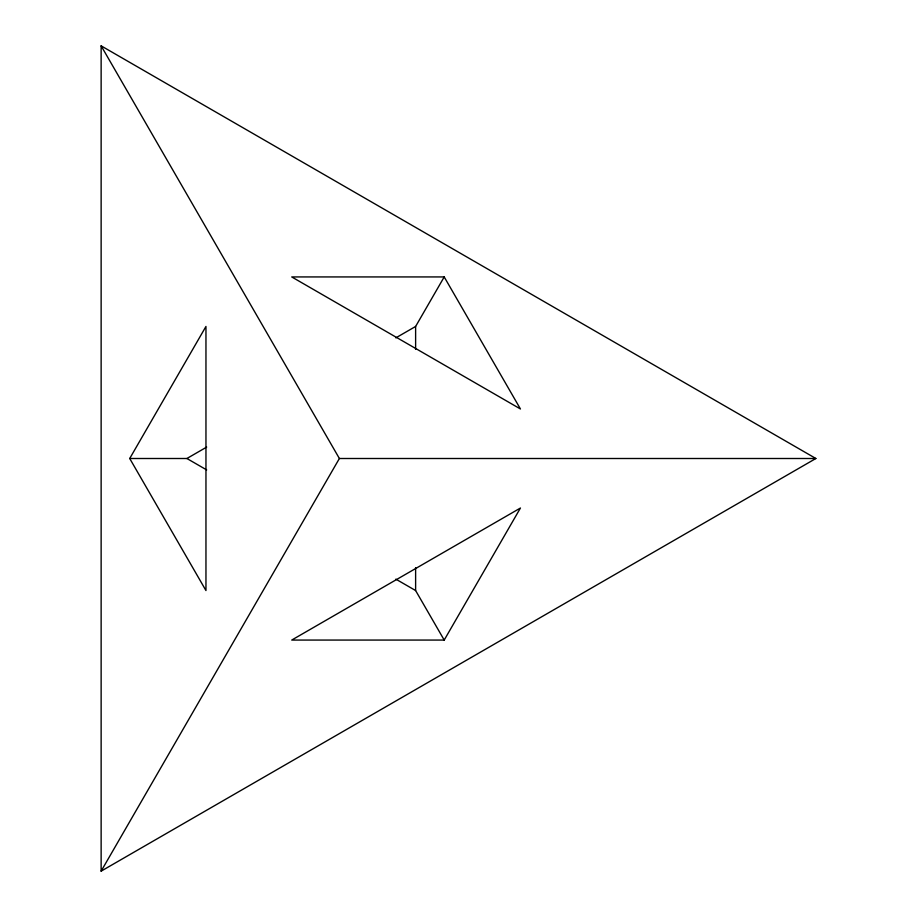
<?xml version="1.0" encoding="UTF-8"?>
<svg xmlns="http://www.w3.org/2000/svg" width="917" height="917" viewBox="0 0 917 917"><rect width="100%" height="100%" fill="white"/><g stroke="black" fill="none" stroke-linecap="round" stroke-linejoin="round"><path stroke-width="1.38" d="M129.721 458.5L205.958 326.452L205.958 590.548L129.721 458.5L186.908 458.5L206.68 447.083M101.134 871.15L339.382 458.5L101.134 45.85L815.866 458.5L101.134 871.15L101.134 45.85M415.619 349.297L415.619 326.452L444.206 276.934L291.732 276.934L520.443 408.982L444.206 276.934M444.206 640.066L520.443 508.018L291.732 640.066L444.206 640.066L415.619 590.548L415.619 567.703M395.835 337.869L415.619 326.452M339.382 458.5L815.866 458.5M186.908 458.5L206.68 469.917M395.835 579.131L415.619 590.548"/></g></svg>
